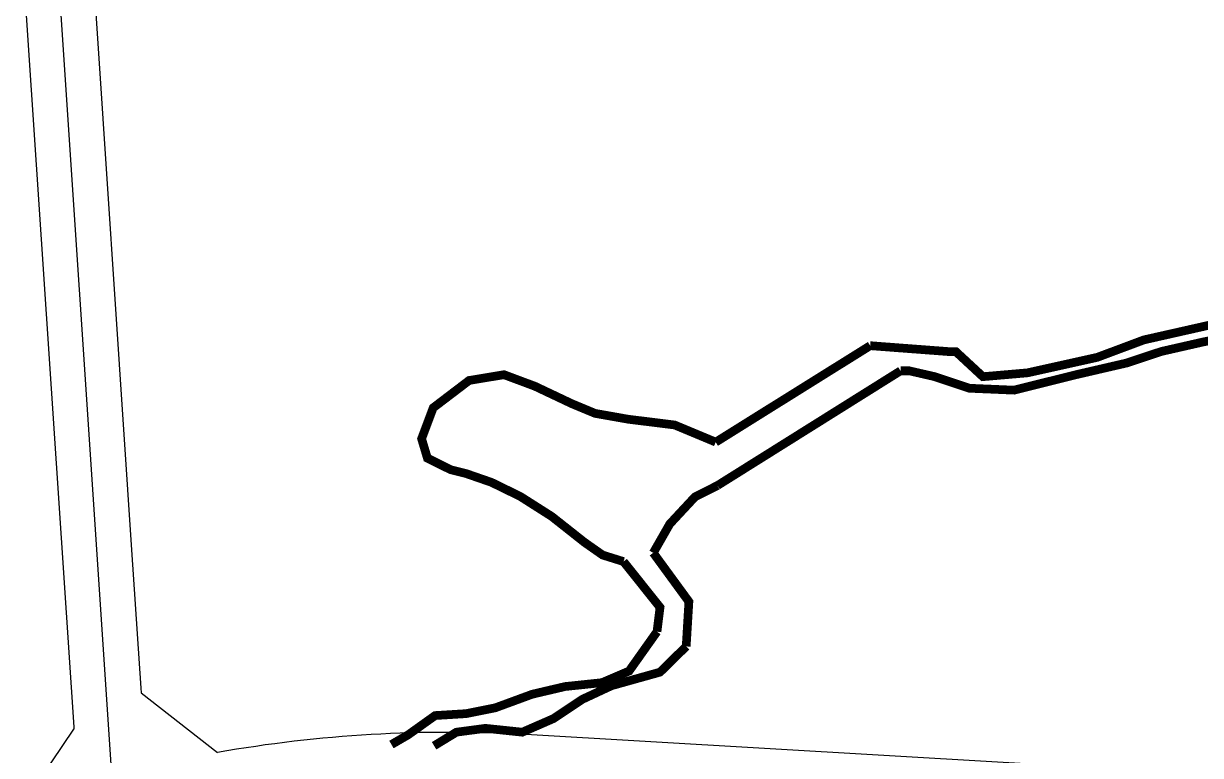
# Model space of a CAD drawing. Extents: x 529262 to 576451, y 2694391 to 2717535.
# Drawn here: x 564623.7 to 564894.5, y 2710534.1 to 2710702.7 of the extents above; entities that cross this region are included whole.
import ezdxf
from ezdxf.xclip import XClip

# ---------------------------------------------------------------- set-up
doc = ezdxf.new("R2010")
doc.units = 0
doc.header["$XCLIPFRAME"] = 0
for name, color, linetype in [('PP-COM', 7, 'Continuous'), ('RD-中线', 40, 'Continuous'), ('RD-红线', 7, 'Continuous'), ('河流', 4, 'Continuous')]:
    doc.layers.add(name, color=color, linetype=linetype)

# ---------------------------------------------------------------- blocks, each defined once
blk = doc.blocks.new('A$C19FD0107')
at = {"layer": 'RD-中线', "color": 8, "linetype": 'Continuous', "flags": 128}
blk.add_lwpolyline([(-6368.89, 16362.51), (-6354.01, 16139.13)], dxfattribs=at)
at = {"layer": 'RD-红线', "color": 8, "linetype": 'Continuous', "flags": 128}
for points in [[(-6358.9, 16332.91), (-6349.44, 16190.88), (-6347.31, 16158.99), (-6347.31, 16158.99), (-6347.24, 16157.98)], [(-6374.28, 16323.19), (-6362.75, 16150.01), (-6362.72, 16149.56)]]:
    blk.add_lwpolyline(points, dxfattribs=at)
at = {"layer": 'RD-红线', "color": 8, "linetype": 'Continuous'}
blk.add_lwpolyline([(-6347.24, 16157.98), (-6329.67, 16144.21, 0.446193)], format="xyb", dxfattribs=at)
at = {"layer": 'RD-红线', "color": 8}
blk.add_lwpolyline([(-6372.98, 16134.32), (-6362.72, 16149.56, 0.341927)], format="xyb", dxfattribs=at)
at = {"layer": 'RD-红线', "color": 8, "linetype": 'Continuous', "flags": 128}
blk.add_lwpolyline([(-5838.23, 16120.15), (-5895.83, 16126.7, 0.01384), (-5912.71, 16128.15), (-6037.8, 16135.4), (-6258.68, 16148.33, 0.058297), (-6329.67, 16144.21)], format="xyb", dxfattribs=at)
at = {"layer": '河流', "color": 8, "const_width": 2}
for points in [[(-6179.49, 16237.88), (-6161.58, 16236.53), (-6159.8, 16236.53), (-6153.55, 16230.74), (-6143.29, 16231.63), (-6127.23, 16235.2), (-6116.52, 16239.21), (-6102.69, 16242.33), (-6083.06, 16246.78), (-6059.86, 16245.89), (-6050.94, 16245.89), (-6048.71, 16249.01), (-6045.58, 16253.02), (-6039.34, 16249.46), (-6038, 16244.11), (-6029.97, 16246.78), (-6011.68, 16253.02), (-5990.71, 16254.81), (-5981.93, 16253.5), (-5971.67, 16253.06), (-5963.64, 16251.72), (-5955.75, 16250.48)], [(-6179.49, 16237.88), (-6161.58, 16236.53), (-6159.8, 16236.53), (-6153.55, 16230.74), (-6143.29, 16231.63), (-6127.23, 16235.2), (-6116.52, 16239.21), (-6102.69, 16242.33), (-6083.06, 16246.78), (-6059.86, 16245.89), (-6050.94, 16245.89), (-6048.71, 16249.01), (-6045.58, 16253.02), (-6039.34, 16249.46), (-6038, 16244.11), (-6029.97, 16246.78), (-6011.68, 16253.02), (-5990.71, 16254.81), (-5981.93, 16253.5), (-5971.67, 16253.06), (-5963.64, 16251.72), (-5955.75, 16250.48)], [(-6091.53, 16241.01), (-6102.68, 16238.78), (-6112.49, 16236.55), (-6120.53, 16233.88), (-6132.13, 16231.2), (-6139.26, 16229.42), (-6146.4, 16227.64), (-6156.66, 16228.08), (-6164.69, 16230.76), (-6170.49, 16232.09), (-6172.51, 16232.09)], [(-6091.53, 16241.01), (-6102.68, 16238.78), (-6112.49, 16236.55), (-6120.53, 16233.88), (-6132.13, 16231.2), (-6139.26, 16229.42), (-6146.4, 16227.64), (-6156.66, 16228.08), (-6164.69, 16230.76), (-6170.49, 16232.09), (-6172.51, 16232.09)], [(-6215.04, 16215.67), (-6179.49, 16237.88)], [(-6215.04, 16215.67), (-6179.49, 16237.88)], [(-6215.03, 16215.68), (-6224.48, 16219.62), (-6235.19, 16220.95), (-6242.77, 16222.29), (-6248.13, 16224.52), (-6256.6, 16228.53), (-6263.74, 16231.2), (-6271.77, 16229.87), (-6280.03, 16223.58), (-6282.7, 16216.45), (-6281.36, 16211.99), (-6276.01, 16209.32), (-6272.44, 16208.43), (-6266.64, 16206.42), (-6259.99, 16203.17), (-6252.77, 16198.57), (-6245.23, 16192.61), (-6241.05, 16189.68), (-6236.24, 16188.17)], [(-6215.03, 16215.68), (-6224.48, 16219.62), (-6235.19, 16220.95), (-6242.77, 16222.29), (-6248.13, 16224.52), (-6256.6, 16228.53), (-6263.74, 16231.2), (-6271.77, 16229.87), (-6280.03, 16223.58), (-6282.7, 16216.45), (-6281.36, 16211.99), (-6276.01, 16209.32), (-6272.44, 16208.43), (-6266.64, 16206.42), (-6259.99, 16203.17), (-6252.77, 16198.57), (-6245.23, 16192.61), (-6241.05, 16189.68), (-6236.24, 16188.17)], [(-6214.63, 16205.68), (-6172.51, 16232.09)], [(-6214.63, 16205.68), (-6172.51, 16232.09)], [(-6229.4, 16190.18), (-6225.59, 16196.84), (-6219.79, 16203.08), (-6214.63, 16205.68)], [(-6229.4, 16190.18), (-6225.59, 16196.84), (-6219.79, 16203.08), (-6214.63, 16205.68)], [(-6229.4, 16190.18), (-6221.2, 16178.95), (-6221.82, 16168.64)], [(-6229.4, 16190.18), (-6221.2, 16178.95), (-6221.82, 16168.64)], [(-6228.54, 16172.03), (-6227.84, 16177.63), (-6236.24, 16188.17)], [(-6228.54, 16172.03), (-6227.84, 16177.63), (-6236.24, 16188.17)], [(-6228.54, 16172.03), (-6234.96, 16162.97), (-6241.21, 16160.29), (-6249.69, 16159.4), (-6257.27, 16157.62), (-6265.75, 16154.5), (-6272.44, 16153.16), (-6279.58, 16152.72), (-6285.83, 16148.26), (-6289.64, 16146.05)], [(-6228.54, 16172.03), (-6234.96, 16162.97), (-6241.21, 16160.29), (-6249.69, 16159.4), (-6257.27, 16157.62), (-6265.75, 16154.5), (-6272.44, 16153.16), (-6279.58, 16152.72), (-6285.83, 16148.26), (-6289.64, 16146.05)], [(-6279.82, 16145.76), (-6274.69, 16148.89), (-6268, 16149.78), (-6259.53, 16148.89), (-6252.39, 16152.01), (-6245.69, 16156.47), (-6239, 16159.59), (-6227.85, 16162.71), (-6221.82, 16168.64)], [(-6279.82, 16145.76), (-6274.69, 16148.89), (-6268, 16149.78), (-6259.53, 16148.89), (-6252.39, 16152.01), (-6245.69, 16156.47), (-6239, 16159.59), (-6227.85, 16162.71), (-6221.82, 16168.64)]]:
    blk.add_lwpolyline(points, dxfattribs=at)

msp = doc.modelspace()

# ---------------------------------------------------------------- block references
at = {"layer": 'PP-COM'}
ref = msp.add_blockref('A$C19FD0107', (570997.993, 2694390.603), dxfattribs=at)
XClip(ref).set_block_clipping_path([(-9366.4383134884, 14428.6043910822), (-3328.4480743363, 17452.7484863754)])

doc.saveas('drawing.dxf')
